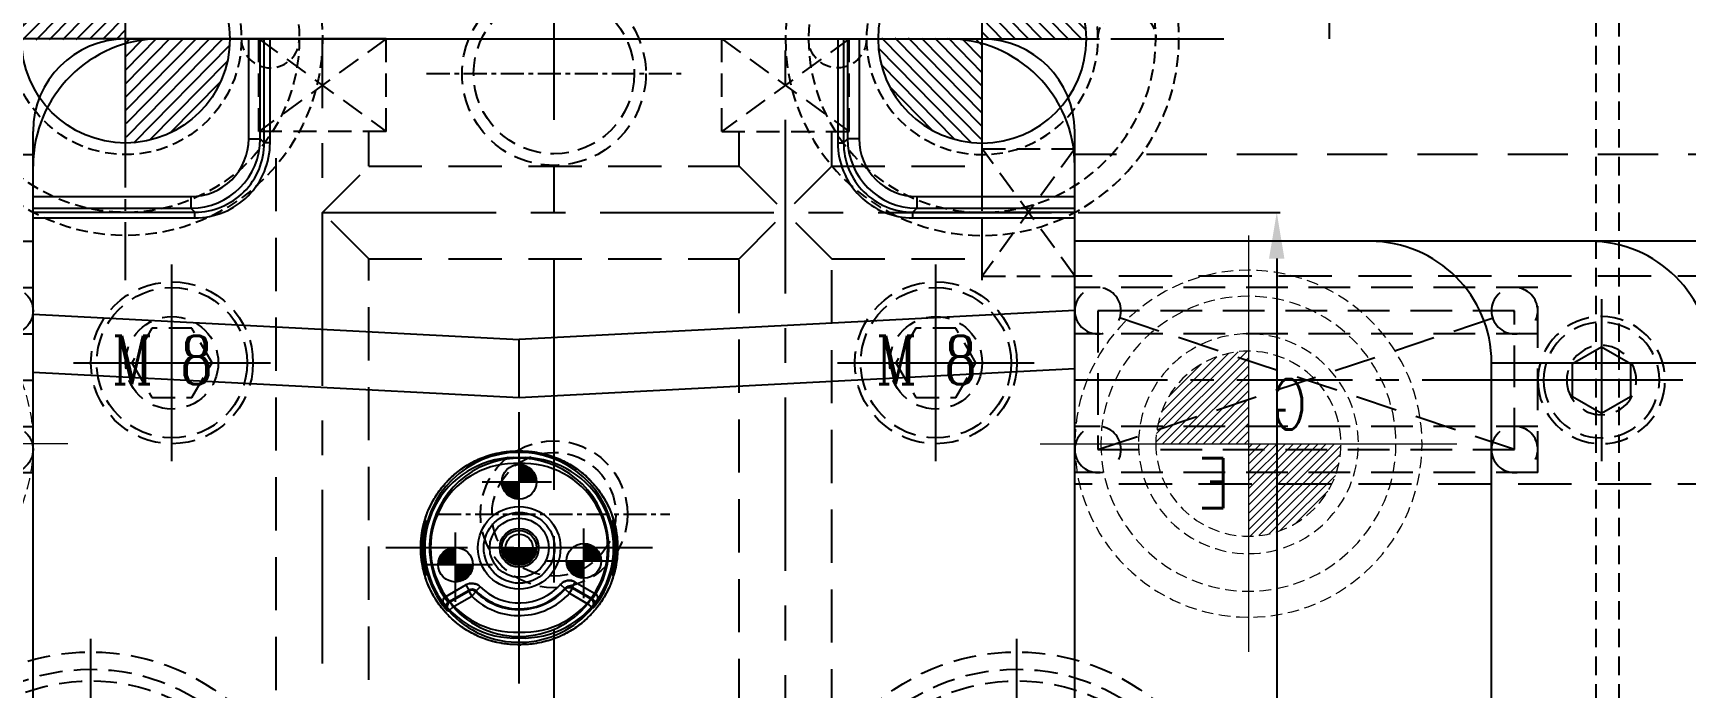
# Model space of a CAD drawing. Header units: millimetres. Extents: x 27300 to 28436, y -21252 to -20448.
# Drawn here: x 27838.7 to 27981.5, y -20595 to -20538.4 of the extents above; entities that cross this region are included whole.
import ezdxf

# ---------------------------------------------------------------- set-up
doc = ezdxf.new("R2010")
doc.units = ezdxf.units.MM
doc.header["$LTSCALE"] = 8
for name, pattern in [('CENTER', [2, 1.25, -0.25, 0.25, -0.25]), ('CENTER2', [1.125, 0.75, -0.125, 0.125, -0.125]), ('HIDDEN', [0.375, 0.25, -0.125]), ('HIDDEN2', [0.1875, 0.125, -0.0625])]:
    doc.linetypes.add(name, pattern=pattern)
doc.layers.get('DEFPOINTS').update_dxf_attribs({"color": 6})
for name, color, linetype in [('Cav-cor', 30, 'Continuous'), ('cen', 1, 'CENTER'), ('CL', 1, 'Continuous'), ('GE', 214, 'Continuous'), ('PIN', 5, 'Continuous'), ('PRODUCT', 1, 'Continuous'), ('SCREW', 52, 'HIDDEN'), ('SLIDE', 6, 'Continuous'), ('SP', 3, 'Continuous'), ('SPRING', 7, 'Continuous'), ('WT', 4, 'Continuous')]:
    doc.layers.add(name, color=color, linetype=linetype)
doc.layers.add('dim', color=3, linetype='Continuous', lineweight=15)
doc.styles.add('ROMANC', font='RomanC.ttf', dxfattribs={"width": 0.8, "height": 7})
doc.styles.add('ROMANS', font='ROMANS.shx', dxfattribs={"height": 5, "bigfont": 'chineset.shx'})
doc.styles.get("Standard").update_dxf_attribs({"font": 'txt.shx', "width": 0.8, "bigfont": 'chineset.shx'})
doc.dimstyles.new('ISO-25', dxfattribs={"dimtxt": 5, "dimasz": 4, "dimexe": 0.3, "dimexo": 0.3, "dimtad": 0, "dimzin": 1, "dimdsep": 46, "dimtxsty": 'Standard', "dimcen": 0, "dimclrd": 3, "dimclre": 3, "dimclrt": 3, "dimazin": 0, "dimtfac": 1, "dimtofl": 0, "dimtmove": 0, "dimatfit": 0, "dimfxl": 0, "dimarcsym": 0})

# ---------------------------------------------------------------- blocks, each defined once
blk = doc.blocks.new('20130710.143713')
at = {"layer": 'PIN', "linetype": 'Continuous'}
h = blk.add_hatch(dxfattribs=at)
h.set_pattern_fill('ANSI31', color=256, scale=6.545455, angle=180.5, style=0)
h.set_pattern_definition([(225.5, (3368.2201, 113694.80675), (0.5835685493, -0.573471216), [])])
h.paths.add_polyline_path([(0, 0), (0.08, -9, 0.414214), (9, 0.08)])
h.paths.add_polyline_path([(-9, -0.08), (0, 0), (-0.08, 9, 0.414214)])
at = {"layer": 'PIN', "linetype": 'CENTER2'}
for p, q in [((0, -9.8), (0, 9.8)), ((9.8, 0), (-9.8, 0))]:
    blk.add_line(p, q, dxfattribs=at)
at = {"layer": 'PIN', "linetype": 'Continuous'}
blk.add_circle((0, 0), 9, dxfattribs=at)
at = {"layer": 'SPRING', "linetype": 'CENTER', "ltscale": 0.5}
for p, q in [((0, -20.85), (0, 20.85)), ((20.88, 0), (-20.88, 0))]:
    blk.add_line(p, q, dxfattribs=at)
at = {"layer": 'SPRING', "linetype": 'CENTER'}
blk.add_line((20.88, 0), (-20.88, 0), dxfattribs=at)
at = {"layer": 'SPRING', "linetype": 'HIDDEN', "ltscale": 0.5}
for radius in [17, 15, 10]:
    blk.add_circle((0, 0), radius, dxfattribs=at)
for centre, start, end in [((-12.5, 0), 0, 180), ((12.5, 0), 180, 0)]:
    blk.add_arc(centre, 2.5, start, end, dxfattribs=at)
blk = doc.blocks.new('20130710.090407')
at = {"layer": 'SCREW', "linetype": 'CENTER', "ltscale": 0.15}
for p, q in [((0, -7.04), (0, 7.04)), ((-7, 0), (7, 0))]:
    blk.add_line(p, q, dxfattribs=at)
at = {"layer": 'SCREW', "linetype": 'HIDDEN', "ltscale": 0.4}
blk.add_lwpolyline([(-1.44, 2.5), (-2.89, 0), (-1.44, -2.5), (1.44, -2.5), (2.89, 0), (1.44, 2.5)], close=True, dxfattribs=at)
for radius in [5.5, 5, 3]:
    blk.add_circle((0, 0), radius, dxfattribs=at)
at = {"layer": 'dim', "style": 'ROMANC', "width": 0.8}
blk.add_text('M6', height=3.172, dxfattribs=at).set_placement((-2.88, -1.7))
blk = doc.blocks.new('20130710.090411')
at = {"layer": 'SP', "color": 145, "linetype": 'CENTER', "ltscale": 0.25}
for p, q in [((0, 15), (0, -15)), ((-15, 0), (15, 0))]:
    blk.add_line(p, q, dxfattribs=at)
at = {"layer": 'SP', "color": 145, "linetype": 'HIDDEN', "ltscale": 0.5}
for radius in [12.5, 11.5]:
    blk.add_circle((0, 0), radius, dxfattribs=at)
at = {"layer": 'SCREW'}
blk.add_blockref('20130710.090407', (0, 0), dxfattribs=at)
blk = doc.blocks.new('*D26430')
at = {"layer": 'DEFPOINTS', "color": 0}
for p in [(27847.66, -20538.93), (27724.44, -20798.93), (27847.66, -20798.93)]:
    blk.add_point(p, dxfattribs=at)
at = {"layer": 'dim', "color": 3, "lineweight": -2}
for p, q in [((27847.36, -20538.93), (27724.14, -20538.93)), ((27724.44, -20542.93), (27724.44, -20659.31)), ((27724.44, -20794.93), (27724.44, -20678.56)), ((27847.36, -20798.93), (27724.14, -20798.93))]:
    blk.add_line(p, q, dxfattribs=at)
at = {"layer": 'dim', "color": 3}
for points in [[(27725.11, -20542.93), (27723.78, -20542.93), (27724.44, -20538.93)], [(27723.78, -20794.93), (27725.11, -20794.93), (27724.44, -20798.93)]]:
    blk.add_solid(points, dxfattribs=at)
at = {"layer": 'dim', "color": 3, "insert": (27724.44, -20668.93), "char_height": 5, "attachment_point": 5, "rotation": 90}
blk.add_mtext('260.00', dxfattribs=at)
blk = doc.blocks.new('20160815.170155')
at = {"layer": 'GE', "lineweight": 13}
h = blk.add_hatch(dxfattribs=at)
h.set_pattern_fill('ANSI31', color=256, scale=4, style=0)
h.set_pattern_definition([(315, (26687.59036, -19615.64165), (-0.3535533906, -0.3535533906), [])])
h.paths.add_polyline_path([(0, 0), (0, -8, -0.414214), (-8, 0)])
h.paths.add_polyline_path([(0, 8, -0.414214), (8, 0), (0, 0)])
at = {"layer": 'GE', "linetype": 'CENTER', "lineweight": 13, "ltscale": 5}
for p, q in [((0, 18), (0, -18)), ((18, 0), (-18, 0))]:
    blk.add_line(p, q, dxfattribs=at)
at = {"layer": 'GE', "linetype": 'HIDDEN2', "lineweight": 13}
for radius in [15, 12.75, 9.5, 8]:
    blk.add_circle((0, 0), radius, dxfattribs=at)
at = {"layer": 'GE', "lineweight": 13, "style": 'ROMANS', "width": 0.75}
for s, p in [('G', (-5.03, 1.24)), ('E', (1.62, -5.58))]:
    blk.add_text(s, height=4.34, dxfattribs=at).set_placement(p)
blk = doc.blocks.new('20160817.185832')
at = {"layer": 'SPRING', "color": 101, "linetype": 'HIDDEN', "ltscale": 1.8}
for p, q in [((-40, 8), (-40, -8)), ((0, 8), (-40, 8)), ((0, 8), (0, -8)), ((-38, -6), (-38, 6)), ((-38, 6), (-2, 6)), ((-38, 6), (-2, -6)), ((-2, 6), (-38, -6)), ((-2, 6), (-2, -6)), ((0, 4), (-40, 4)), ((0, -4), (-40, -4)), ((-2, -6), (-38, -6)), ((0, -8), (-40, -8))]:
    blk.add_line(p, q, dxfattribs=at)
at = {"layer": 'SPRING', "color": 101, "linetype": 'CENTER'}
blk.add_line((0, 0), (-40, 0), dxfattribs=at)
at = {"layer": 'SPRING', "color": 101, "linetype": 'HIDDEN', "ltscale": 1.8}
for centre in [(-38, 6), (-2, 6), (-38, -6), (-2, -6)]:
    blk.add_circle(centre, 2, dxfattribs=at)
blk = doc.blocks.new('20160817.185847')
at = {"linetype": 'HIDDEN', "ltscale": 2.3}
for p, q in [((105, 9), (0, 9)), ((0, 9), (0, -9)), ((105, -9), (0, -9))]:
    blk.add_line(p, q, dxfattribs=at)
blk = doc.blocks.new('20100512.182342')
at = {"linetype": 'HIDDEN'}
blk.add_circle((0, 0), 5.5, dxfattribs=at)
at = {"layer": 'SCREW', "linetype": 'CENTER', "ltscale": 5}
for p, q in [((0, -7.04), (0, 7.04)), ((-7, 0), (7, 0))]:
    blk.add_line(p, q, dxfattribs=at)
at = {"layer": 'SCREW', "linetype": 'Continuous'}
blk.add_lwpolyline([(-1.44, 2.5), (-2.89, 0), (-1.44, -2.5), (1.44, -2.5), (2.89, 0), (1.44, 2.5)], close=True, dxfattribs=at)
at = {"layer": 'SCREW'}
for radius in [5, 3]:
    blk.add_circle((0, 0), radius, dxfattribs=at)
blk = doc.blocks.new('cb_8')
at = {"linetype": 'HIDDEN'}
blk.add_circle((0, 0), 7, dxfattribs=at)
at = {"layer": 'SCREW', "linetype": 'CENTER2', "ltscale": 5}
for p, q in [((0, -8.5), (0, 8.5)), ((-8.5, 0), (8.5, 0))]:
    blk.add_line(p, q, dxfattribs=at)
at = {"layer": 'SCREW'}
blk.add_lwpolyline([(-1.73, 3), (-3.46, 0), (-1.73, -3), (1.73, -3), (3.46, 0), (1.73, 3)], close=True, dxfattribs=at)
for radius in [6.5, 4]:
    blk.add_circle((0, 0), radius, dxfattribs=at)
at = {"layer": 'dim', "style": 'ROMANC', "width": 0.8}
blk.add_text('M 8', height=4.186, dxfattribs=at).set_placement((-5.2, -1.86))
blk = doc.blocks.new('20160827.135622')
at = {"layer": 'SP', "linetype": 'CENTER'}
for p, q in [((0, -20.12), (0, 20.12)), ((-20.12, 0), (20.12, 0))]:
    blk.add_line(p, q, dxfattribs=at)
at = {"layer": 'SP', "linetype": 'HIDDEN'}
for radius in [19, 17.5, 16.5]:
    blk.add_circle((0, 0), radius, dxfattribs=at)
at = {"layer": 'SP'}
for s, p in [('S', (-6.37, 2.33)), ('P', (4.54, -7.46))]:
    blk.add_text(s, height=4.8, dxfattribs=at).set_placement(p)
at = {"layer": 'SP', "color": 6, "insert": (-1.49, -10.32), "char_height": 3.828, "attachment_point": 5}
blk.add_mtext('Ø35.00', dxfattribs=at)
blk = doc.blocks.new('20150513.114825')
at = {"layer": 'WT', "color": 125, "linetype": 'HIDDEN'}
for p, q in [((-5.5, 8), (5.5, 8)), ((5.5, 8), (-5.5, 0)), ((-5.5, 8), (5.5, 0)), ((-5.5, 0), (-5.5, 8)), ((5.5, 0), (5.5, 8)), ((-5.5, 0), (5.5, 0))]:
    blk.add_line(p, q, dxfattribs=at)
blk = doc.blocks.new('*D27019')
at = {"layer": 'DEFPOINTS', "color": 0}
for p in [(27928.66, -20553.93), (27946.11, -20553.93), (27920.66, -20798.93)]:
    blk.add_point(p, dxfattribs=at)
at = {"layer": 'dim', "color": 3, "lineweight": -2}
for p, q in [((27928.96, -20553.93), (27946.41, -20553.93)), ((27946.11, -20557.93), (27946.11, -20666.47)), ((27946.11, -20794.93), (27946.11, -20686.39)), ((27920.96, -20798.93), (27946.41, -20798.93))]:
    blk.add_line(p, q, dxfattribs=at)
at = {"layer": 'dim', "color": 3}
for points in [[(27946.77, -20557.93), (27945.44, -20557.93), (27946.11, -20553.93)], [(27945.44, -20794.93), (27946.77, -20794.93), (27946.11, -20798.93)]]:
    blk.add_solid(points, dxfattribs=at)
at = {"layer": 'dim', "color": 3, "insert": (27946.11, -20676.43), "char_height": 5, "attachment_point": 5, "rotation": 90}
blk.add_mtext('245.00', dxfattribs=at)

msp = doc.modelspace()

# ---------------------------------------------------------------- hatches: boundary and pattern name
at = {"layer": 'PIN', "linetype": 'Continuous'}
h = msp.add_hatch(dxfattribs=at)
h.set_pattern_fill('ANSI31', color=3, angle=90, style=0)
h.set_pattern_definition([(135, (28085.94316, -20591.47037), (-0.08838835, -0.08838835), [])])
h.paths.add_polyline_path([(27880.661, -20577.231), (27879.161, -20577.231, 0.4142136), (27880.661, -20578.731)])
h.paths.add_polyline_path([(27880.661, -20575.731), (27880.661, -20577.231), (27882.161, -20577.231, 0.4142136)])
h = msp.add_hatch(dxfattribs=at)
h.set_pattern_fill('ANSI31', color=3, angle=90, style=0)
h.set_pattern_definition([(45, (27669.86869, -20598.6282), (0.08838835, -0.08838835), [])])
h.paths.add_polyline_path([(27875.151, -20584.388), (27876.651, -20584.388, -0.4142136), (27875.151, -20585.888)])
h.paths.add_polyline_path([(27875.151, -20582.888), (27875.151, -20584.388), (27873.651, -20584.388, -0.4142136)])
h = msp.add_hatch(dxfattribs=at)
h.set_pattern_fill('ANSI31', color=4, angle=90, style=0)
h.set_pattern_definition([(135, (28085.94316, -20597.17037), (-0.08838835, -0.08838835), [])])
h.paths.add_polyline_path([(27880.661, -20582.931), (27879.161, -20582.931, 0.4142136), (27880.661, -20584.431)])
h = msp.add_hatch(dxfattribs=at)
h.set_pattern_fill('ANSI31', color=4, angle=90, style=0)
h.set_pattern_definition([(45, (27675.37911, -20597.17037), (0.08838835, -0.08838835), [])])
h.paths.add_polyline_path([(27880.661, -20582.931), (27882.161, -20582.931, -0.4142136), (27880.661, -20584.431)])
h = msp.add_hatch(dxfattribs=at)
h.set_pattern_fill('ANSI31', color=3, angle=90, style=0)
h.set_pattern_definition([(135, (28091.52916, -20598.30466), (-0.08838835, -0.08838835), [])])
h.paths.add_polyline_path([(27886.247, -20584.065), (27884.747, -20584.065, 0.4142136), (27886.247, -20585.565)])
h.paths.add_polyline_path([(27886.247, -20582.565), (27886.247, -20584.065), (27887.747, -20584.065, 0.4142136)])

# ---------------------------------------------------------------- linework, layer by layer
at = {"linetype": 'CENTER', "ltscale": 2}
msp.add_line((27883.661, -20493.931), (27883.661, -20843.931), dxfattribs=at)
at = {"color": 8, "linetype": 'HIDDEN', "ltscale": 0.8}
for p, q in [((27973.661, -20493.931), (27973.661, -20843.931)), ((27975.661, -20493.931), (27975.661, -20843.931))]:
    msp.add_line(p, q, dxfattribs=at)
at = {"color": 8, "linetype": 'CENTER', "ltscale": 0.2}
for p, q in [((27872.661, -20541.931), (27894.661, -20541.931)), ((27873.661, -20580.031), (27893.661, -20580.031))]:
    msp.add_line(p, q, dxfattribs=at)
at = {"color": 8, "linetype": 'HIDDEN', "ltscale": 0.8}
for centre, radius in [((27883.661, -20541.931), 7.938), ((27883.661, -20541.931), 6.938), ((27883.661, -20580.031), 6.35), ((27883.661, -20580.031), 5.35)]:
    msp.add_circle(centre, radius, dxfattribs=at)
at = {"layer": 'Cav-cor', "color": 241}
for p, q in [((27846.661, -20538.931), (27920.661, -20538.931)), ((27857.293, -20547.569), (27857.293, -20538.931)), ((27858.292, -20547.569), (27858.292, -20538.931)), ((27858.636, -20547.914), (27858.636, -20538.931)), ((27859.136, -20547.914), (27859.136, -20538.931)), ((27908.187, -20538.931), (27908.187, -20547.914)), ((27908.686, -20538.931), (27908.686, -20547.914)), ((27909.031, -20538.931), (27909.031, -20547.569)), ((27910.029, -20538.931), (27910.029, -20547.569)), ((27838.661, -20790.931), (27838.661, -20546.931)), ((27928.661, -20790.931), (27928.661, -20546.931)), ((27857.293, -20547.569), (27858.292, -20547.569)), ((27858.292, -20547.569), (27858.636, -20547.914)), ((27859.136, -20547.914), (27858.636, -20547.914)), ((27908.187, -20547.914), (27908.686, -20547.914)), ((27909.031, -20547.569), (27908.686, -20547.914)), ((27910.029, -20547.569), (27909.031, -20547.569)), ((27838.661, -20552.562), (27852.3, -20552.562)), ((27852.3, -20552.562), (27852.3, -20553.561)), ((27915.023, -20552.562), (27915.023, -20553.561)), ((27915.023, -20552.562), (27928.661, -20552.562)), ((27838.661, -20553.561), (27852.3, -20553.561)), ((27838.661, -20553.906), (27852.645, -20553.906)), ((27838.661, -20554.405), (27852.645, -20554.405)), ((27852.3, -20553.561), (27852.645, -20553.906)), ((27852.645, -20554.405), (27852.645, -20553.906)), ((27915.023, -20553.561), (27914.678, -20553.906)), ((27914.678, -20554.405), (27914.678, -20553.906)), ((27914.678, -20553.906), (27928.661, -20553.906)), ((27914.678, -20554.405), (27928.661, -20554.405)), ((27915.023, -20553.561), (27928.661, -20553.561)), ((27880.661, -20575.139), (27880.661, -20575.639)), ((27874.337, -20587.136), (27876.06, -20586.141)), ((27874.648, -20587.545), (27876.315, -20586.583)), ((27874.692, -20587.599), (27876.304, -20586.668)), ((27875.039, -20587.987), (27876.559, -20587.11)), ((27876.06, -20586.141), (27876.315, -20586.583)), ((27876.304, -20586.668), (27876.559, -20587.11)), ((27876.916, -20586.746), (27876.559, -20587.11)), ((27877.291, -20586.303), (27876.93, -20586.664)), ((27884.225, -20586.098), (27884.606, -20586.437)), ((27884.623, -20586.52), (27885.001, -20586.862)), ((27885.001, -20586.862), (27885.256, -20586.421)), ((27885.001, -20586.862), (27886.514, -20587.736)), ((27885.497, -20585.892), (27885.242, -20586.334)), ((27885.242, -20586.334), (27886.881, -20587.28)), ((27885.256, -20586.421), (27886.84, -20587.335)), ((27885.497, -20585.892), (27887.171, -20586.859)), ((27880.661, -20590.722), (27880.661, -20590.222))]:
    msp.add_line(p, q, dxfattribs=at)
for radius in [3.57, 3.06, 2.55, 1.683, 1.173]:
    msp.add_circle((27880.661, -20582.931), radius, dxfattribs=at)
for centre, radius, start, end in [((27849.661, -20549.931), 11, 90, 180), ((27846.661, -20546.931), 8, 90, 180), ((27917.661, -20549.931), 11, 0, 90), ((27920.661, -20546.931), 8, 0, 90), ((27852.299, -20547.569), 5.992, 270.0059, 359.9941), ((27852.302, -20547.572), 4.991, 269.97171, 0.02829), ((27852.648, -20547.918), 6.487, 269.96878, 0.03122), ((27852.65, -20547.919), 5.986, 269.9505, 0.0495), ((27914.674, -20547.918), 6.487, 179.96878, 270.03122), ((27914.673, -20547.919), 5.986, 179.95049, 270.04951), ((27915.023, -20547.569), 5.992, 180.00589, 269.99411), ((27915.02, -20547.572), 4.99, 179.97023, 270.02977), ((27880.304, -20582.931), 7.8, 87.37661, 272.6234), ((27880.304, -20582.931), 7.3, 87.19688, 272.80312), ((27881.018, -20582.931), 7.8, 267.3766, 92.62339), ((27881.018, -20582.931), 7.3, 267.19688, 92.80312), ((27884.987, -20586.775), 1.02, 59.99936, 138.3723), ((27876.57, -20587.024), 1.02, 45.01639, 120.00046), ((27895.338, -20589.084), 19.187, 172.50886, 172.76556), ((27876.559, -20587.11), 0.51, 45.54544, 119.98504), ((27876.57, -20587.024), 0.51, 44.99848, 120.01861), ((27880.661, -20582.931), 5.856, 225.5307, 317.82553), ((27880.661, -20582.931), 5.346, 225.53049, 317.82597), ((27892.908, -20589.484), 16.225, 169.9908, 170.28485), ((27880.661, -20582.931), 5.278, 225.01709, 318.37141), ((27880.661, -20582.931), 4.768, 225.01709, 318.37141), ((27884.987, -20586.775), 0.51, 59.97959, 138.39183), ((27869.213, -20589.637), 15.723, 11.43585, 11.74561), ((27885.001, -20586.863), 0.51, 60.02055, 137.80542), ((27866.997, -20589.284), 18.483, 8.91265, 9.18538)]:
    msp.add_arc(centre, radius, start, end, dxfattribs=at)
at = {"layer": 'cen', "ltscale": 0.5}
msp.add_line((27950.661, -20538.931), (27950.661, -20508.931), dxfattribs=at)
at = {"layer": 'CL', "color": 6, "linetype": 'CENTER'}
for p, q in [((27880.661, -20594.666), (27880.661, -20571.195)), ((27880.661, -20594.458), (27880.661, -20571.403)), ((27892.189, -20582.931), (27869.133, -20582.931))]:
    msp.add_line(p, q, dxfattribs=at)
at = {"layer": 'PIN', "color": 3, "linetype": 'CENTER2'}
for p, q in [((27880.661, -20580.441), (27880.661, -20574.021)), ((27877.451, -20577.231), (27883.871, -20577.231)), ((27875.151, -20587.598), (27875.151, -20581.179)), ((27886.247, -20587.275), (27886.247, -20580.855)), ((27878.361, -20584.388), (27871.941, -20584.388)), ((27883.037, -20584.065), (27889.457, -20584.065))]:
    msp.add_line(p, q, dxfattribs=at)
at = {"layer": 'PIN', "color": 4, "linetype": 'CENTER2'}
for p, q in [((27880.661, -20584.431), (27880.661, -20581.431)), ((27879.161, -20582.931), (27882.161, -20582.931))]:
    msp.add_line(p, q, dxfattribs=at)
at = {"layer": 'PIN', "color": 3, "linetype": 'Continuous'}
for centre in [(27880.661, -20577.231), (27875.151, -20584.388), (27886.247, -20584.065)]:
    msp.add_circle(centre, 1.5, dxfattribs=at)
at = {"layer": 'PIN', "color": 4, "linetype": 'Continuous'}
msp.add_circle((27880.661, -20582.931), 1.5, dxfattribs=at)
at = {"layer": 'PRODUCT'}
for p, q in [((27880.532, -20574.556), (27880.789, -20574.556)), ((27880.539, -20574.556), (27880.661, -20574.558)), ((27880.661, -20574.558), (27880.784, -20574.556)), ((27874.213, -20587.22), (27874.53, -20587.62)), ((27874.336, -20587.136), (27876.06, -20586.141)), ((27874.336, -20587.136), (27874.591, -20587.578)), ((27874.591, -20587.578), (27876.315, -20586.583)), ((27874.698, -20587.595), (27876.304, -20586.668)), ((27874.953, -20588.037), (27876.559, -20587.11)), ((27876.06, -20586.141), (27876.315, -20586.583)), ((27876.304, -20586.668), (27876.559, -20587.11)), ((27876.916, -20586.746), (27876.559, -20587.11)), ((27877.291, -20586.303), (27876.93, -20586.664)), ((27884.225, -20586.098), (27884.606, -20586.437)), ((27884.623, -20586.52), (27885.001, -20586.862)), ((27885.001, -20586.862), (27885.256, -20586.421)), ((27885.001, -20586.862), (27886.59, -20587.779)), ((27885.497, -20585.892), (27885.242, -20586.334)), ((27885.242, -20586.334), (27886.948, -20587.319)), ((27885.256, -20586.421), (27886.845, -20587.338)), ((27885.497, -20585.892), (27887.203, -20586.877)), ((27887.203, -20586.877), (27886.948, -20587.319)), ((27887.291, -20586.934), (27886.992, -20587.347)), ((27874.953, -20588.037), (27874.573, -20588.377)), ((27874.953, -20588.037), (27874.698, -20587.595)), ((27886.845, -20587.338), (27886.59, -20587.779)), ((27886.984, -20588.102), (27886.59, -20587.779)), ((27880.533, -20591.305), (27880.79, -20591.305)), ((27880.661, -20591.304), (27880.538, -20591.305)), ((27880.783, -20591.305), (27880.661, -20591.304))]:
    msp.add_line(p, q, dxfattribs=at)
for radius in [3.57, 3.06, 2.55, 1.683, 1.173]:
    msp.add_circle((27880.661, -20582.931), radius, dxfattribs=at)
for radius, start, end in [(8.255, 321.46698, 221.03342), (7.745, 328.87418, 213.63304), (5.856, 225.5307, 317.82553), (5.346, 225.53049, 317.82597), (5.278, 225.01709, 318.37141), (4.768, 225.01709, 318.37141), (8.169, 221.81374, 320.72072), (7.659, 221.81382, 320.72075)]:
    msp.add_arc((27880.661, -20582.931), radius, start, end, dxfattribs=at)
for points, start_tangent, end_tangent in [([(27872.502, -20580.553), (27872.752, -20579.831), (27873.25, -20578.795), (27873.897, -20577.821), (27874.69, -20576.931), (27875.623, -20576.146), (27876.695, -20575.487), (27877.906, -20574.979), (27879.259, -20574.654), (27880.54, -20574.557)], (0.2840028, 0.9588235), (0.9999999, -0.0005085)), ([(27872.502, -20580.553), (27872.839, -20579.621), (27873.4, -20578.542), (27874.151, -20577.507), (27875.104, -20576.554), (27876.269, -20575.723), (27877.616, -20575.081), (27879.118, -20574.677), (27879.182, -20574.666)], (0.2840163, 0.9588194), (0.986941, 0.1610819)), ([(27879.182, -20574.666), (27880.533, -20574.557)], (0.986941, 0.1610819), (1, 0.0002028)), ([(27880.533, -20574.557), (27880.541, -20574.557)], (1, 0.0002028), (0.9999997, -0.0007756)), ([(27880.541, -20574.557), (27880.661, -20574.558)], (0.9999997, -0.0007756), (0.9998852, -0.0151523)), ([(27880.661, -20574.558), (27880.783, -20574.557)], (0.9998851, 0.0151588), (0.9999998, 0.0005901)), ([(27880.783, -20574.557), (27882.057, -20574.653), (27883.41, -20574.977), (27884.621, -20575.484), (27885.694, -20576.142), (27886.627, -20576.926), (27887.42, -20577.815), (27888.068, -20578.788), (27888.567, -20579.823), (27888.82, -20580.553)], (0.9999999, 0.0004745), (0.2840183, -0.9588189)), ([(27880.783, -20574.557), (27882.137, -20574.666)], (0.9999998, 0.0005901), (0.986999, -0.1607263)), ([(27882.137, -20574.666), (27882.204, -20574.677), (27883.706, -20575.081), (27885.053, -20575.723), (27886.218, -20576.554), (27887.171, -20577.507), (27887.922, -20578.542), (27888.483, -20579.621), (27888.82, -20580.553)], (0.986999, -0.1607263), (0.2840313, -0.958815)), ([(27872.157, -20582.931), (27872.212, -20581.979), (27872.407, -20580.901), (27872.479, -20580.634)], (0.0000396, 1), (0.2743407, 0.9616326)), ([(27872.545, -20580.597), (27872.54, -20580.605), (27872.529, -20580.632), (27872.511, -20580.68), (27872.486, -20580.758), (27872.452, -20580.874), (27872.408, -20581.039), (27872.355, -20581.266), (27872.295, -20581.571), (27872.238, -20581.958), (27872.195, -20582.419), (27872.178, -20582.931)], (-0.9998612, -0.0166624), (-0.0001358, -1)), ([(27872.221, -20581.899), (27872.231, -20581.824), (27872.458, -20580.71), (27872.48, -20580.63)], (0.1231331, 0.9923902), (0.2747967, 0.9615024)), ([(27872.34, -20582.931), (27872.34, -20582.914), (27872.342, -20582.772), (27872.345, -20582.631), (27872.351, -20582.494), (27872.359, -20582.36), (27872.368, -20582.229), (27872.379, -20582.102), (27872.391, -20581.98), (27872.405, -20581.862), (27872.419, -20581.749), (27872.434, -20581.64), (27872.45, -20581.537), (27872.466, -20581.44), (27872.482, -20581.347), (27872.498, -20581.26), (27872.513, -20581.179), (27872.528, -20581.104), (27872.543, -20581.034), (27872.556, -20580.971), (27872.569, -20580.913), (27872.58, -20580.861), (27872.59, -20580.815), (27872.599, -20580.775), (27872.607, -20580.741), (27872.613, -20580.714), (27872.617, -20580.694), (27872.62, -20580.681)], (0.0002, 1), (0.981017, -0.1939219)), ([(27872.44, -20581.604), (27872.5, -20581.248), (27872.558, -20580.964), (27872.604, -20580.759)], (0.1508029, 0.9885639), (0.1183489, 0.9929721)), ([(27872.479, -20580.634), (27872.494, -20580.581)], (0.2743407, 0.9616326), (0.2806873, 0.9597993)), ([(27872.494, -20580.581), (27872.502, -20580.553)], (0.2806873, 0.9597993), (0.2840028, 0.9588235)), ([(27872.545, -20580.597), (27872.528, -20580.784)], (-0.2762937, -0.9610733), (0.0894734, -0.9959892)), ([(27872.528, -20580.784), (27872.561, -20580.924)], (0.0894734, -0.9959892), (0.3658134, -0.9306882)), ([(27872.635, -20580.595), (27872.605, -20580.596), (27872.575, -20580.596), (27872.545, -20580.597)], (-0.9998497, -0.0173367), (-0.9998558, -0.0169835)), ([(27872.604, -20580.759), (27872.631, -20580.635), (27872.635, -20580.595)], (0.1183489, 0.9929721), (-0.9999563, -0.0093452)), ([(27872.635, -20580.595), (27872.616, -20580.782)], (-0.2793018, -0.9602034), (0.0869752, -0.9962105)), ([(27888.688, -20580.595), (27888.692, -20580.635), (27888.719, -20580.759)], (-0.9999571, 0.0092614), (0.1183484, -0.9929721)), ([(27888.777, -20580.597), (27888.747, -20580.596), (27888.717, -20580.596), (27888.688, -20580.595)], (-0.9998558, 0.0169835), (-0.9998497, 0.0173367)), ([(27888.702, -20580.68), (27888.703, -20580.681), (27888.705, -20580.694), (27888.71, -20580.715), (27888.716, -20580.743), (27888.723, -20580.777), (27888.732, -20580.818), (27888.743, -20580.864), (27888.754, -20580.917), (27888.767, -20580.975), (27888.781, -20581.039), (27888.795, -20581.108), (27888.81, -20581.184), (27888.825, -20581.264), (27888.841, -20581.351), (27888.857, -20581.442), (27888.873, -20581.539), (27888.888, -20581.641), (27888.903, -20581.749), (27888.917, -20581.861), (27888.931, -20581.977), (27888.943, -20582.099), (27888.954, -20582.224), (27888.963, -20582.353), (27888.971, -20582.487), (27888.977, -20582.623), (27888.981, -20582.762), (27888.982, -20582.904), (27888.982, -20582.931)], (0.1830749, -0.983099), (0.0002024, -1)), ([(27888.719, -20580.759), (27888.764, -20580.964), (27888.822, -20581.248), (27888.882, -20581.602)], (0.1183484, -0.9929721), (0.1510931, -0.9885195)), ([(27888.795, -20580.784), (27888.761, -20580.924)], (-0.0894734, -0.9959892), (-0.3657918, -0.9306967)), ([(27889.144, -20582.931), (27889.128, -20582.419), (27889.085, -20581.958), (27889.027, -20581.571), (27888.968, -20581.266), (27888.914, -20581.038), (27888.87, -20580.874), (27888.836, -20580.758), (27888.811, -20580.68), (27888.794, -20580.632), (27888.783, -20580.605), (27888.777, -20580.597)], (-0.0001381, 1), (-0.9998613, 0.0166528)), ([(27888.777, -20580.597), (27888.795, -20580.784)], (0.2762937, -0.9610733), (-0.0894734, -0.9959892)), ([(27888.82, -20580.553), (27888.828, -20580.581)], (0.2840183, -0.9588189), (0.2806933, -0.9597975)), ([(27888.828, -20580.581), (27888.844, -20580.635)], (0.2806933, -0.9597975), (0.2742115, -0.9616694)), ([(27888.843, -20580.631), (27888.865, -20580.71), (27889.091, -20581.824), (27889.1, -20581.895)], (0.2746504, -0.9615442), (0.1236345, -0.9923278)), ([(27888.844, -20580.635), (27888.913, -20580.893), (27889.11, -20581.97), (27889.165, -20582.931)], (0.2742115, -0.9616694), (0.00005, -1)), ([(27872.478, -20585.226), (27872.409, -20584.969), (27872.213, -20583.891), (27872.157, -20582.931)], (-0.2742089, 0.9616701), (-0.0000502, 1)), ([(27872.158, -20582.931), (27872.221, -20581.899)], (0.0000481, 1), (0.1231331, 0.9923902)), ([(27872.222, -20583.965), (27872.158, -20582.931)], (-0.1235303, 0.9923408), (-0.0000504, 1)), ([(27872.178, -20582.931), (27872.192, -20583.396), (27872.228, -20583.824), (27872.279, -20584.194), (27872.334, -20584.495), (27872.385, -20584.729), (27872.43, -20584.906), (27872.466, -20585.036), (27872.494, -20585.129), (27872.515, -20585.193), (27872.53, -20585.235), (27872.54, -20585.257), (27872.545, -20585.265)], (0.0001232, -1), (0.999866, -0.0163727)), ([(27872.34, -20582.931), (27872.352, -20582.472)], (0.0000965, 1), (0.0519938, 0.9986474)), ([(27872.62, -20585.181), (27872.62, -20585.183), (27872.617, -20585.167), (27872.613, -20585.146), (27872.607, -20585.119), (27872.599, -20585.084), (27872.59, -20585.044), (27872.579, -20584.997), (27872.568, -20584.945), (27872.555, -20584.886), (27872.542, -20584.823), (27872.527, -20584.753), (27872.512, -20584.678), (27872.497, -20584.597), (27872.481, -20584.511), (27872.465, -20584.419), (27872.45, -20584.322), (27872.434, -20584.22), (27872.419, -20584.113), (27872.405, -20584.001), (27872.391, -20583.884), (27872.379, -20583.763), (27872.368, -20583.637), (27872.359, -20583.508), (27872.351, -20583.375), (27872.345, -20583.238), (27872.342, -20583.099), (27872.34, -20582.957), (27872.34, -20582.931)], (0.1325879, -0.9911713), (-0.0002114, 1)), ([(27872.387, -20582.022), (27872.388, -20582.015)], (0.101555, 0.9948299), (0.1023679, 0.9947466)), ([(27888.982, -20582.931), (27888.982, -20582.947), (27888.981, -20583.09), (27888.977, -20583.23), (27888.971, -20583.367), (27888.964, -20583.502), (27888.954, -20583.632), (27888.943, -20583.759), (27888.931, -20583.881), (27888.918, -20583.999), (27888.903, -20584.113), (27888.888, -20584.221), (27888.872, -20584.324), (27888.856, -20584.422), (27888.841, -20584.514), (27888.825, -20584.601), (27888.809, -20584.682), (27888.794, -20584.757), (27888.78, -20584.827), (27888.766, -20584.891), (27888.754, -20584.948), (27888.742, -20585), (27888.732, -20585.046), (27888.723, -20585.086), (27888.715, -20585.12), (27888.709, -20585.147), (27888.705, -20585.168), (27888.703, -20585.18)], (-0.0002086, -1), (-0.9809975, 0.1940202)), ([(27888.777, -20585.265), (27888.782, -20585.257), (27888.792, -20585.235), (27888.807, -20585.193), (27888.828, -20585.129), (27888.856, -20585.036), (27888.893, -20584.905), (27888.937, -20584.728), (27888.989, -20584.494), (27889.043, -20584.193), (27889.094, -20583.824), (27889.131, -20583.396), (27889.144, -20582.931)], (0.999866, 0.0163719), (0.0001217, 1)), ([(27889.165, -20582.931), (27889.111, -20583.883), (27888.915, -20584.96), (27888.844, -20585.227)], (-0.0000397, -1), (-0.2743369, -0.9616336)), ([(27888.935, -20582.014), (27888.935, -20582.022)], (0.1023838, -0.994745), (0.1015441, -0.994831)), ([(27888.982, -20582.931), (27888.97, -20583.389)], (-0.0001008, -1), (-0.0519451, -0.9986499)), ([(27889.1, -20581.895), (27889.165, -20582.931)], (0.1236345, -0.9923278), (0.0000505, -1)), ([(27889.165, -20582.931), (27889.101, -20583.961)], (-0.000048, -1), (-0.1230289, -0.9924031)), ([(27872.479, -20585.23), (27872.457, -20585.149), (27872.231, -20584.036), (27872.222, -20583.965)], (-0.2746438, 0.961546), (-0.1235303, 0.9923408)), ([(27872.388, -20583.847), (27872.387, -20583.839)], (-0.1023359, 0.9947499), (-0.1014902, 0.9948365)), ([(27872.604, -20585.102), (27872.558, -20584.897), (27872.5, -20584.614), (27872.44, -20584.259)], (-0.1184502, 0.99296), (-0.1510976, 0.9885188)), ([(27888.883, -20584.257), (27888.822, -20584.614), (27888.764, -20584.897), (27888.719, -20585.102)], (-0.1507944, -0.9885652), (-0.1184507, -0.9929599)), ([(27889.101, -20583.961), (27889.091, -20584.036), (27888.865, -20585.149), (27888.842, -20585.231)], (-0.1230289, -0.9924031), (-0.2747888, -0.9615046)), ([(27888.935, -20583.839), (27888.935, -20583.846)], (-0.1015017, -0.9948354), (-0.102322, -0.9947513)), ([(27872.494, -20585.281), (27872.478, -20585.226)], (-0.2806934, 0.9597975), (-0.2742089, 0.9616701)), ([(27872.502, -20585.309), (27872.494, -20585.281)], (-0.2840184, 0.9588188), (-0.2806934, 0.9597975)), ([(27880.54, -20591.305), (27879.265, -20591.208), (27877.912, -20590.884), (27876.701, -20590.377), (27875.629, -20589.719), (27874.695, -20588.935), (27873.902, -20588.046), (27873.254, -20587.073), (27872.756, -20586.038), (27872.502, -20585.309)], (-0.9999999, -0.000479), (-0.2840184, 0.9588188)), ([(27879.185, -20591.195), (27879.117, -20591.184), (27877.616, -20590.78), (27876.27, -20590.139), (27875.106, -20589.309), (27874.152, -20588.355), (27873.4, -20587.319), (27872.839, -20586.239), (27872.502, -20585.309)], (-0.9869854, 0.1608096), (-0.2840314, 0.958815)), ([(27872.545, -20585.265), (27872.528, -20585.078)], (-0.2762937, 0.9610733), (0.0894734, 0.9959892)), ([(27872.528, -20585.078), (27872.561, -20584.937)], (0.0894734, 0.9959892), (0.3657905, 0.9306972)), ([(27872.545, -20585.265), (27872.575, -20585.265), (27872.605, -20585.266), (27872.635, -20585.266)], (0.9998558, -0.0169835), (0.9998497, -0.0173367)), ([(27872.635, -20585.266), (27872.63, -20585.226), (27872.604, -20585.102)], (0.9999105, -0.0133803), (-0.1184502, 0.99296)), ([(27888.82, -20585.308), (27888.57, -20586.031), (27888.072, -20587.066), (27887.425, -20588.04), (27886.633, -20588.93), (27885.699, -20589.715), (27884.628, -20590.374), (27883.416, -20590.882), (27882.064, -20591.207), (27880.789, -20591.305)], (-0.284003, -0.9588234), (-1, -0.0003001)), ([(27888.82, -20585.308), (27888.483, -20586.239), (27887.922, -20587.319), (27887.17, -20588.355), (27886.217, -20589.308), (27885.052, -20590.139), (27883.706, -20590.78), (27882.205, -20591.184), (27882.141, -20591.195)], (-0.2840165, -0.9588194), (-0.9869271, -0.1611673)), ([(27884.225, -20586.098), (27884.4, -20585.942), (27884.603, -20585.831), (27884.825, -20585.769), (27885.055, -20585.758), (27885.283, -20585.799), (27885.497, -20585.892)], (0.6641236, 0.7476228), (0.8659805, -0.5000778)), ([(27888.719, -20585.102), (27888.692, -20585.226), (27888.688, -20585.266)], (-0.1184507, -0.9929599), (0.9999093, 0.0134669)), ([(27888.688, -20585.266), (27888.706, -20585.079)], (0.2793018, 0.9602034), (-0.0869752, 0.9962105)), ([(27888.688, -20585.266), (27888.717, -20585.266), (27888.747, -20585.265), (27888.777, -20585.265)], (0.9998497, 0.0173367), (0.9998558, 0.0169835)), ([(27888.795, -20585.078), (27888.761, -20584.937)], (-0.0894724, 0.9959893), (-0.3658117, 0.9306889)), ([(27888.777, -20585.265), (27888.795, -20585.078)], (0.2762949, 0.9610729), (-0.0894724, 0.9959893)), ([(27888.828, -20585.281), (27888.82, -20585.308)], (-0.2806875, -0.9597992), (-0.284003, -0.9588234)), ([(27888.844, -20585.227), (27888.828, -20585.281)], (-0.2743369, -0.9616336), (-0.2806875, -0.9597992)), ([(27874.434, -20588.35), (27874.303, -20588.173), (27874.209, -20588), (27874.145, -20587.835), (27874.109, -20587.679), (27874.099, -20587.534), (27874.114, -20587.405), (27874.153, -20587.298), (27874.213, -20587.22)], (-0.6496409, 0.7602412), (0.7302202, 0.6832118)), ([(27874.213, -20587.22), (27874.273, -20587.176), (27874.336, -20587.136)], (0.783807, 0.6210045), (0.8660821, 0.4999019)), ([(27876.06, -20586.141), (27876.265, -20586.051), (27876.482, -20586.008), (27876.702, -20586.013), (27876.917, -20586.066), (27877.116, -20586.163), (27877.291, -20586.303)], (0.8660026, 0.5000396), (0.7071583, -0.7070553)), ([(27876.304, -20586.668), (27876.307, -20586.64), (27876.311, -20586.611), (27876.315, -20586.583)], (0.1259351, 0.9920385), (0.1303783, 0.9914643)), ([(27876.916, -20586.746), (27876.781, -20586.651), (27876.623, -20586.604), (27876.458, -20586.61), (27876.304, -20586.668)], (-0.7137854, 0.7003645), (-0.8661411, -0.4997995)), ([(27876.315, -20586.583), (27876.417, -20586.538), (27876.525, -20586.516), (27876.636, -20586.519), (27876.743, -20586.545), (27876.843, -20586.594), (27876.93, -20586.664)], (0.8658953, 0.5002254), (0.7070506, -0.7071629)), ([(27876.916, -20586.746), (27876.921, -20586.719), (27876.925, -20586.691), (27876.93, -20586.664)], (0.1687606, 0.9856571), (0.173817, 0.984778)), ([(27884.606, -20586.437), (27884.694, -20586.359), (27884.795, -20586.303), (27884.906, -20586.272), (27885.022, -20586.267), (27885.135, -20586.287), (27885.242, -20586.334)], (0.6640013, 0.7477314), (0.865874, -0.5002621)), ([(27884.606, -20586.437), (27884.612, -20586.465), (27884.618, -20586.492), (27884.623, -20586.52)], (0.2035778, -0.9790588), (0.1982818, -0.9801451)), ([(27884.623, -20586.52), (27884.728, -20586.432), (27884.853, -20586.375), (27884.99, -20586.353), (27885.128, -20586.368), (27885.256, -20586.421)], (0.6717138, 0.7408107), (0.8659663, -0.5001024)), ([(27885.242, -20586.334), (27885.247, -20586.363), (27885.252, -20586.392), (27885.256, -20586.421)], (0.1596349, -0.9871761), (0.1549343, -0.9879248)), ([(27887.291, -20586.934), (27887.354, -20587.01), (27887.398, -20587.116), (27887.419, -20587.244), (27887.414, -20587.39), (27887.385, -20587.547), (27887.328, -20587.715), (27887.241, -20587.891), (27887.118, -20588.073)], (0.7594432, -0.6505736), (-0.6158647, -0.7878519)), ([(27887.203, -20586.877), (27887.247, -20586.904), (27887.291, -20586.934)], (0.8660176, -0.5000136), (0.8102087, -0.5861415)), ([(27874.434, -20588.35), (27874.373, -20588.252), (27874.338, -20588.151), (27874.326, -20588.049), (27874.333, -20587.95), (27874.359, -20587.854), (27874.402, -20587.765), (27874.461, -20587.685), (27874.53, -20587.62)], (-0.6302902, 0.7763596), (0.7844303, 0.6202169)), ([(27874.434, -20588.35), (27874.481, -20588.359), (27874.527, -20588.368), (27874.573, -20588.377)], (0.9807368, -0.1953337), (0.9819999, -0.1888815)), ([(27874.698, -20587.595), (27874.58, -20587.689), (27874.494, -20587.814), (27874.449, -20587.958), (27874.448, -20588.109), (27874.491, -20588.253), (27874.573, -20588.377)], (-0.8660313, -0.4999898), (0.6662374, -0.7457397)), ([(27874.53, -20587.62), (27874.56, -20587.598), (27874.591, -20587.578)], (0.784041, 0.620709), (0.8662447, 0.4996199)), ([(27874.591, -20587.578), (27874.645, -20587.587), (27874.698, -20587.595)], (0.9865591, -0.1634046), (0.9874328, -0.1580394)), ([(27886.845, -20587.338), (27886.896, -20587.328), (27886.948, -20587.319)], (0.9836962, 0.1798385), (0.9827481, 0.1849493)), ([(27886.984, -20588.102), (27887.06, -20587.977), (27887.096, -20587.834), (27887.091, -20587.688), (27887.044, -20587.549), (27886.96, -20587.429), (27886.845, -20587.338)], (0.6328234, 0.7742962), (-0.8658462, 0.5003103)), ([(27886.948, -20587.319), (27886.97, -20587.332), (27886.992, -20587.347)], (0.8661975, -0.4997018), (0.8104193, -0.5858503)), ([(27886.984, -20588.102), (27887.029, -20588.093), (27887.074, -20588.083), (27887.118, -20588.073)], (0.9775187, 0.2108488), (0.9761814, 0.2169561)), ([(27886.992, -20587.347), (27887.064, -20587.409), (27887.126, -20587.487), (27887.173, -20587.575), (27887.203, -20587.67), (27887.214, -20587.769), (27887.206, -20587.871), (27887.175, -20587.973), (27887.118, -20588.073)], (0.810783, -0.5853469), (-0.595863, -0.8030861)), ([(27880.533, -20591.305), (27879.185, -20591.195)], (-1, 0.0002118), (-0.9869854, 0.1608096)), ([(27880.539, -20591.305), (27880.533, -20591.305)], (-0.9999998, -0.0005811), (-1, 0.0002118)), ([(27880.661, -20591.304), (27880.539, -20591.305)], (-0.9998851, -0.015158), (-0.9999998, -0.0005811)), ([(27880.781, -20591.305), (27880.661, -20591.304)], (-0.9999997, 0.0007787), (-0.9998852, 0.0151518)), ([(27880.789, -20591.305), (27880.781, -20591.305)], (-1, -0.000175), (-0.9999997, 0.0007787)), ([(27880.789, -20591.305), (27880.782, -20591.305)], (-1, -0.0003001), (-0.9999999, 0.0005114)), ([(27882.141, -20591.195), (27880.789, -20591.305)], (-0.9869271, -0.1611673), (-1, -0.000175))]:
    msp.add_spline(points, degree=3, dxfattribs=dict(at, start_tangent=start_tangent, end_tangent=end_tangent))
at = {"layer": 'SLIDE', "linetype": 'HIDDEN', "ltscale": 2.6}
for p, q in [((27733.661, -20548.931), (27838.661, -20548.931)), ((28033.661, -20548.931), (27928.661, -20548.931))]:
    msp.add_line(p, q, dxfattribs=at)
at = {"layer": 'SLIDE'}
for p, q in [((27733.661, -20556.431), (27838.661, -20556.431)), ((28033.661, -20556.431), (27928.661, -20556.431)), ((27838.661, -20562.73), (27880.661, -20564.931)), ((27928.661, -20562.415), (27880.661, -20564.931)), ((27880.661, -20569.938), (27880.661, -20564.931)), ((27964.661, -20770.931), (27964.661, -20566.931)), ((27964.661, -20566.931), (27983.661, -20566.931)), ((27838.661, -20567.736), (27880.661, -20569.938)), ((27880.661, -20569.938), (27928.661, -20567.422))]:
    msp.add_line(p, q, dxfattribs=at)
for centre in [(27954.161, -20566.931), (27973.161, -20566.931)]:
    msp.add_arc(centre, 10.5, 0, 90, dxfattribs=at)
at = {"layer": 'WT', "color": 125, "linetype": 'CENTER', "ltscale": 1.5}
for p, q in [((27863.661, -20688.931), (27863.661, -20538.931)), ((27903.661, -20608.931), (27903.661, -20538.931)), ((27863.661, -20553.931), (27928.661, -20553.931))]:
    msp.add_line(p, q, dxfattribs=at)
at = {"layer": 'WT', "color": 125, "linetype": 'HIDDEN', "ltscale": 2.3}
for p, q in [((27859.661, -20684.931), (27859.661, -20546.931)), ((27867.661, -20549.931), (27867.661, -20546.931)), ((27899.661, -20549.931), (27899.661, -20546.931)), ((27907.661, -20549.931), (27907.661, -20546.931)), ((27863.661, -20553.931), (27867.661, -20549.931)), ((27867.661, -20549.931), (27899.661, -20549.931)), ((27907.661, -20549.931), (27899.661, -20557.931)), ((27899.661, -20549.931), (27907.661, -20557.931)), ((27907.661, -20549.931), (27920.661, -20549.931)), ((27867.661, -20557.931), (27863.661, -20553.931)), ((27867.661, -20690.931), (27867.661, -20557.931)), ((27867.661, -20557.931), (27899.661, -20557.931)), ((27899.661, -20610.931), (27899.661, -20557.931)), ((27907.661, -20604.931), (27907.661, -20557.931)), ((27907.661, -20557.931), (27920.661, -20557.931))]:
    msp.add_line(p, q, dxfattribs=at)

# ---------------------------------------------------------------- block references
at = {"xscale": -1, "rotation": -180}
msp.add_blockref('20160817.185847', (27928.661, -20568.431), dxfattribs=at)
at = {"linetype": 'Continuous', "xscale": -1, "rotation": 90.00000000000001}
msp.add_blockref('20100512.182342', (27974.161, -20568.431), dxfattribs=at)
at = {"layer": 'dim'}
for p in [(27843.661, -20610.931), (27923.661, -20610.931)]:
    msp.add_blockref('20160827.135622', p, dxfattribs=at)
at = {"layer": 'GE'}
msp.add_blockref('20160815.170155', (27823.661, -20573.931), dxfattribs=at)
at = {"layer": 'GE', "xscale": -1}
msp.add_blockref('20160815.170155', (27943.661, -20573.931), dxfattribs=at)
at = {"layer": 'SCREW'}
for p in [(27850.661, -20566.931), (27916.661, -20566.931)]:
    msp.add_blockref('cb_8', p, dxfattribs=at)
at = {"layer": 'SP'}
msp.add_blockref('20130710.090411', (27883.661, -20523.931), dxfattribs=at)
at = {"layer": 'SPRING'}
msp.add_blockref('20130710.143713', (27846.661, -20538.931), dxfattribs=at)
at = {"layer": 'SPRING', "xscale": -1}
msp.add_blockref('20130710.143713', (27920.661, -20538.931), dxfattribs=at)
at = {"layer": 'SPRING', "rotation": 180}
msp.add_blockref('20160817.185832', (27798.661, -20568.431), dxfattribs=at)
at = {"layer": 'SPRING', "xscale": -1, "rotation": -180}
msp.add_blockref('20160817.185832', (27968.661, -20568.431), dxfattribs=at)
at = {"layer": 'WT', "color": 125, "linetype": 'HIDDEN', "ltscale": 2.3, "xscale": -1}
msp.add_blockref('20150513.114825', (27863.661, -20546.931), dxfattribs=at)
at = {"layer": 'WT', "color": 125, "linetype": 'HIDDEN', "ltscale": 2.3}
msp.add_blockref('20150513.114825', (27903.661, -20546.931), dxfattribs=at)
at = {"layer": 'WT', "color": 125, "linetype": 'HIDDEN', "ltscale": 2.3, "xscale": -0.9999999999999996, "rotation": -90.00000000000001}
msp.add_blockref('20150513.114825', (27920.661, -20553.931), dxfattribs=at)

# ---------------------------------------------------------------- dimensions: what is measured, and where the dimension line sits
at = {"layer": 'dim'}
dim = msp.add_linear_dim(base=(27724.442, -20798.931), p1=(27847.661, -20538.931), p2=(27847.661, -20798.931), angle=90, dimstyle='ISO-25', dxfattribs=at)
dim.commit()
dim.dimension.update_dxf_attribs({"geometry": '*D26430', "text_midpoint": (27724.442, -20668.931), "dimtype": 160})
dim = msp.add_linear_dim(base=(27946.106, -20553.931), p1=(27920.661, -20798.931), p2=(27928.661, -20553.931), angle=90, dimstyle='ISO-25', dxfattribs=at)
dim.commit()
dim.dimension.update_dxf_attribs({"geometry": '*D27019', "text_midpoint": (27946.106, -20676.431)})

doc.saveas('drawing.dxf')
